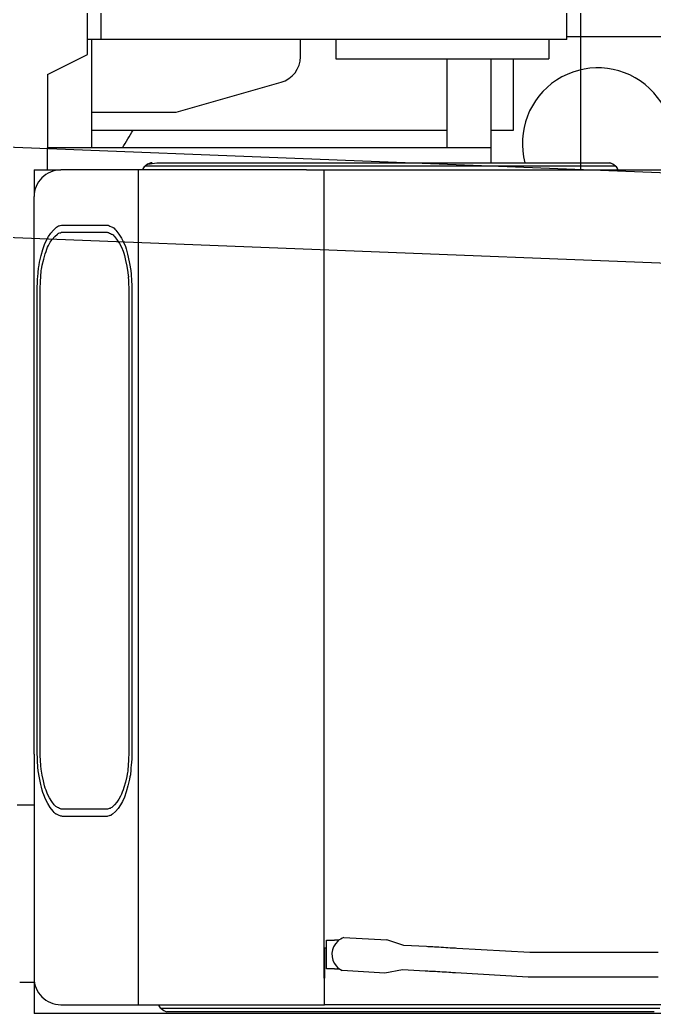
# Model space of a CAD drawing. Header units: millimetres. Extents: x -2078669 to -1085629, y -5987148 to 310365.
# Drawn here: x -1711680 to -1710965, y -2648076 to -2646956 of the extents above; entities that cross this region are included whole.
import ezdxf

# ---------------------------------------------------------------- set-up
doc = ezdxf.new("R2010")
doc.units = ezdxf.units.MM
doc.header["$LTSCALE"] = 500
for name, color, linetype, lineweight in [('D-BGD', 7, 'Continuous', 13), ('D-BYP-STR8', 5, 'Continuous', 25), ('D-BYP-STRB', 5, 'Continuous', 25)]:
    doc.layers.add(name, color=color, linetype=linetype, lineweight=lineweight)

# ---------------------------------------------------------------- blocks, each defined once
blk = doc.blocks.new('河川平面')
at = {"layer": 'D-BGD', "linetype": 'Continuous', "extrusion": (0.879845, 0.091136, 0.466441), "elevation": 1326280.5}
blk.add_lwpolyline([(-2950345.8, -283885.4), (-2934237.5, -284529.8), (-2917933.7, -285106.3)], dxfattribs=at)
at = {"layer": 'D-BGD', "linetype": 'Continuous', "extrusion": (0.995578, 0.086824, 0.035859), "elevation": 1362595.2}
blk.add_lwpolyline([(-2929395.8, 318894.4), (-2912662.9, 318294.1), (-2896354.4, 317783.7)], dxfattribs=at)
blk = doc.blocks.new('A$C4dcfe073')
at = {"layer": 'D-BYP-STRB', "linetype": 'Continuous'}
for p, q in [((5655.4, 3040.4), (5655.4, 1951.3)), ((5100, 2081), (5100, 2191)), ((5115, 2134), (5115, 2098)), ((5640, 2098), (5640, 2134)), ((5115, 2098), (5100, 2098)), ((5105, 1976), (5105, 2098)), ((5484, 2098), (5115, 2098)), ((5340, 2078.6), (5340, 2098)), ((5380, 2098), (5380, 2076)), ((5640, 2098), (5484, 2098)), ((5620, 2098), (5620, 2076)), ((5825, 2101), (5640, 2101)), ((5055, 2058.5), (5100, 2081)), ((5380, 2076), (5620, 2076)), ((5505, 2076), (5505, 1976)), ((5555, 1976), (5555, 2076)), ((5580, 1996), (5580, 2076)), ((5055, 2058.5), (5055, 1976)), ((5200, 2016), (5318.2, 2049.8)), ((5105, 2016), (5200, 2016)), ((4510, 1996.8), (10199.9, 1771.9)), ((5105, 1996), (5505, 1996)), ((5555, 1996), (5580, 1996)), ((5055, 1951), (5055, 1976)), ((5555, 1976), (5055, 1976)), ((5555, 1959.1), (5555, 1976)), ((5040, 1951), (5040, 1933)), ((5040, 1951), (5055, 1951)), ((5055, 1951), (5070, 1951)), ((5184.4, 1951), (5070, 1951)), ((5157.2, 1951), (5157.2, 1011)), ((5162.7, 1952.4), (5162.2, 1951)), ((5162.9, 1952.9), (5162.7, 1952.4)), ((5163.2, 1953.4), (5162.9, 1952.9)), ((5163.5, 1953.9), (5163.2, 1953.4)), ((5163.9, 1954.3), (5163.5, 1953.9)), ((5165, 1955.3), (5163.9, 1954.3)), ((5164, 1954.4), (5163.9, 1954.4)), ((5164.1, 1954.5), (5164, 1954.5)), ((5164, 1954.5), (5164, 1954.4)), ((5164.2, 1954.7), (5164.1, 1954.6)), ((5164.1, 1954.6), (5164.1, 1954.5)), ((5164.3, 1954.7), (5164.2, 1954.7)), ((5164.4, 1954.9), (5164.3, 1954.8)), ((5164.3, 1954.8), (5164.3, 1954.7)), ((5164.5, 1954.9), (5164.4, 1954.9)), ((5164.6, 1955), (5164.5, 1954.9)), ((5164.7, 1955.1), (5164.6, 1955)), ((5164.8, 1955.2), (5164.7, 1955.2)), ((5164.7, 1955.2), (5164.7, 1955.1)), ((5164.9, 1955.3), (5164.8, 1955.2)), ((5165, 1955.3), (5164.9, 1955.3)), ((5164.9, 1955.3), (5164.9, 1955.3)), ((5165.2, 1955.6), (5165, 1955.3)), ((5172.2, 1955.3), (5165, 1955.3)), ((5165.6, 1955.8), (5165.2, 1955.6)), ((5165.9, 1956.1), (5165.6, 1955.8)), ((5166.3, 1956.4), (5165.9, 1956.1)), ((5166.6, 1956.7), (5166.3, 1956.4)), ((5167, 1957), (5166.6, 1956.7)), ((5167.3, 1957.2), (5167, 1957)), ((5167.5, 1957.4), (5167.3, 1957.2)), ((5168, 1957.7), (5167.5, 1957.4)), ((5168, 1957.6), (5178.1, 1959.1)), ((5168, 1957.6), (5168, 1957.7)), ((5168, 1957.7), (5168, 1957.7)), ((5171.5, 1959.1), (5171.8, 1959.1)), ((5173, 1959.1), (5171.8, 1959.1)), ((5271.4, 1955.3), (5172.2, 1955.3)), ((5178.1, 1959.1), (5277.3, 1959.1)), ((5192.9, 1951), (5184.4, 1951)), ((5346.9, 1951), (5192.9, 1951)), ((5341.2, 1955.3), (5271.4, 1955.3)), ((5277.3, 1959.1), (5341.1, 1959.1)), ((5341.1, 1959.1), (5617.9, 1959.1)), ((5618, 1955.3), (5341.2, 1955.3)), ((5346.9, 1951), (5366.9, 1951)), ((5366.9, 1951), (5845.9, 1951)), ((5366.9, 1921), (5366.9, 1951)), ((5617.9, 1959.1), (5688.4, 1959.1)), ((5694.9, 1955.3), (5618, 1955.3)), ((5689.5, 1958.7), (5688.4, 1959.1)), ((5690.4, 1958.4), (5689.5, 1958.7)), ((5691.2, 1958), (5690.4, 1958.4)), ((5691.9, 1957.6), (5691.2, 1958)), ((5692.6, 1957.2), (5691.9, 1957.6)), ((5693.3, 1956.7), (5692.6, 1957.2)), ((5694.1, 1956.1), (5693.3, 1956.7)), ((5694.9, 1955.3), (5694.1, 1956.1)), ((5695.9, 1954.3), (5694.9, 1955.3)), ((5696.3, 1953.9), (5695.9, 1954.3)), ((5696.7, 1953.4), (5696.3, 1953.9)), ((5697, 1952.9), (5696.7, 1953.4)), ((5697.2, 1952.4), (5697, 1952.9)), ((5697.7, 1951), (5697.2, 1952.4)), ((5040, 1933), (5040, 1921.7)), ((5040, 1819), (5040, 1921)), ((5366.9, 1901), (5366.9, 1921)), ((4510, 1895.2), (9434.1, 1700.5)), ((5366.9, 1041), (5366.9, 1901)), ((5058.9, 1879.9), (5062, 1883.4)), ((5062, 1883.4), (5065.3, 1886.5)), ((5065.3, 1886.5), (5066.4, 1887.3)), ((5066.4, 1887.3), (5067.1, 1887.8)), ((5067.1, 1887.8), (5067.5, 1888)), ((5067.5, 1888), (5067.7, 1888)), ((5067.7, 1888), (5067.8, 1888)), ((5067.8, 1888), (5068, 1887.9)), ((5068, 1887.9), (5068.4, 1888)), ((5068.4, 1888), (5069.2, 1888.3)), ((5069.2, 1888.3), (5070.7, 1888.7)), ((5070.7, 1888.7), (5071.2, 1888.9)), ((5071.2, 1888.9), (5071.9, 1889)), ((5071.9, 1889), (5073.2, 1889)), ((5073.2, 1889), (5120.4, 1889)), ((5120.4, 1889), (5121.5, 1889)), ((5121.5, 1889), (5122.5, 1888.8)), ((5122.5, 1888.8), (5123.4, 1888.7)), ((5123.4, 1888.7), (5124.2, 1888.4)), ((5124.2, 1888.4), (5125.4, 1887.9)), ((5125.4, 1887.9), (5127, 1887.1)), ((5127, 1887.1), (5128.2, 1886.5)), ((5128.2, 1886.5), (5128.6, 1886.3)), ((5128.6, 1886.3), (5129, 1886.2)), ((5129, 1886.2), (5129.4, 1886)), ((5129.4, 1886), (5129.7, 1885.7)), ((5129.7, 1885.7), (5130.1, 1885.4)), ((5130.1, 1885.4), (5131, 1884.5)), ((5131, 1884.5), (5132.2, 1883.1)), ((5132.2, 1883.1), (5135.4, 1878.9)), ((5051.8, 1867.2), (5053.9, 1872.1)), ((5053.9, 1872.1), (5056.2, 1876.1)), ((5056.2, 1876.1), (5058.9, 1879.9)), ((5058.1, 1869.6), (5060.5, 1872.9)), ((5060.5, 1872.9), (5063.2, 1876)), ((5063.2, 1876), (5066.2, 1878.8)), ((5066.2, 1878.8), (5067.1, 1879.5)), ((5067.1, 1879.5), (5067.7, 1879.9)), ((5067.7, 1879.9), (5068.1, 1880.1)), ((5068.1, 1880.1), (5068.3, 1880.1)), ((5068.3, 1880.1), (5068.4, 1880.1)), ((5068.4, 1880.1), (5068.6, 1880)), ((5068.6, 1880), (5069, 1880.1)), ((5069, 1880.1), (5069.7, 1880.4)), ((5069.7, 1880.4), (5070.9, 1880.8)), ((5070.9, 1880.8), (5071.4, 1880.9)), ((5071.4, 1880.9), (5072, 1881)), ((5072, 1881), (5073.2, 1881)), ((5073.2, 1881), (5120.3, 1881)), ((5120.3, 1881), (5121.3, 1881)), ((5121.3, 1881), (5122.2, 1880.9)), ((5122.2, 1880.9), (5123, 1880.7)), ((5123, 1880.7), (5123.8, 1880.5)), ((5123.8, 1880.5), (5124.8, 1880)), ((5124.8, 1880), (5126.2, 1879.3)), ((5126.2, 1879.3), (5127.3, 1878.8)), ((5127.3, 1878.8), (5127.6, 1878.7)), ((5127.6, 1878.7), (5128.3, 1878.3)), ((5128.3, 1878.3), (5129, 1877.8)), ((5129, 1877.8), (5129.8, 1877)), ((5129.8, 1877), (5130.9, 1875.8)), ((5130.9, 1875.8), (5133.7, 1872.1)), ((5133.7, 1872.1), (5136.2, 1868.1)), ((5135.4, 1878.9), (5138.3, 1874.4)), ((5138.3, 1874.4), (5140.7, 1869.6)), ((5047.9, 1854.6), (5049.8, 1861.4)), ((5049.8, 1861.4), (5051.8, 1867.2)), ((5052.5, 1856.5), (5053.4, 1859.2)), ((5053.4, 1859.2), (5054.3, 1861.7)), ((5054.3, 1861.7), (5055.2, 1864)), ((5055.2, 1864), (5056.1, 1866)), ((5056.1, 1866), (5058.1, 1869.6)), ((5136.2, 1868.1), (5138.4, 1863.9)), ((5138.4, 1863.9), (5140.2, 1859.5)), ((5140.2, 1859.5), (5141, 1857.2)), ((5140.7, 1869.6), (5142.8, 1864.7)), ((5142.8, 1864.7), (5143.7, 1862.1)), ((5143.7, 1862.1), (5144.5, 1859.3)), ((5144.5, 1859.3), (5145.3, 1856.2)), ((5046.1, 1847.1), (5047.9, 1854.6)), ((5049.2, 1843.9), (5050.8, 1850.5)), ((5050.8, 1850.5), (5052.5, 1856.5)), ((5141, 1857.2), (5141.7, 1854.7)), ((5141.7, 1854.7), (5143.1, 1849.1)), ((5143.1, 1849.1), (5144.4, 1842.7)), ((5145.3, 1856.2), (5146.1, 1852.9)), ((5146.1, 1852.9), (5147.6, 1845.7)), ((5044.5, 1834.7), (5044.7, 1837.7)), ((5044.7, 1837.7), (5044.8, 1838.5)), ((5044.8, 1838.5), (5044.9, 1840.3)), ((5044.9, 1840.3), (5045.2, 1842)), ((5045.2, 1842), (5045.6, 1844.3)), ((5045.6, 1844.3), (5046.1, 1847.1)), ((5048, 1836.2), (5048.1, 1837.9)), ((5048.1, 1837.9), (5048.4, 1839.4)), ((5048.4, 1839.4), (5048.7, 1841.3)), ((5048.7, 1841.3), (5049.2, 1843.9)), ((5144.4, 1842.7), (5145.6, 1835.6)), ((5147.6, 1845.7), (5148.9, 1837.7)), ((5148.9, 1837.7), (5149.4, 1833.6)), ((5043.7, 1824), (5043.9, 1828.2)), ((5043.9, 1828.2), (5044.1, 1831)), ((5044.1, 1831), (5044.5, 1834.7)), ((5047.1, 1823.4), (5047.2, 1827.1)), ((5047.2, 1827.1), (5047.4, 1829.6)), ((5047.4, 1829.6), (5047.7, 1832.9)), ((5047.7, 1832.9), (5048, 1835.5)), ((5048, 1835.5), (5048, 1836.2)), ((5145.6, 1835.6), (5146.1, 1832)), ((5146.1, 1832), (5146.2, 1831)), ((5146.2, 1830.4), (5146.1, 1830)), ((5146.1, 1830), (5146.3, 1827.4)), ((5146.2, 1831), (5146.2, 1830.4)), ((5146.3, 1827.4), (5146.5, 1824.4)), ((5149.4, 1833.6), (5149.5, 1832.6)), ((5149.5, 1832.6), (5149.5, 1831.8)), ((5149.5, 1831.8), (5149.5, 1831.4)), ((5149.5, 1831.4), (5149.6, 1828.5)), ((5149.6, 1828.5), (5149.8, 1825.1)), ((5149.8, 1825.1), (5149.9, 1822.3)), ((5040, 1293), (5040, 1819)), ((5043.6, 1819), (5043.7, 1824)), ((5043.6, 1293), (5043.6, 1819)), ((5047, 1819), (5047.1, 1823.4)), ((5047, 1293), (5047, 1819)), ((5146.5, 1824.4), (5146.5, 1821.9)), ((5146.5, 1821.9), (5146.6, 1819)), ((5146.6, 1819), (5146.6, 1293)), ((5149.9, 1822.3), (5149.9, 1819)), ((5149.9, 1819), (5149.9, 1293)), ((5040, 1414), (5040, 1414)), ((5040, 1408), (5040, 1408)), ((5040, 1336.5), (5040, 1336.5)), ((5040, 1330.5), (5040, 1330.5)), ((5040, 1293), (5040, 1001)), ((5043.7, 1289.7), (5043.6, 1293)), ((5043.8, 1286.9), (5043.7, 1289.7)), ((5047, 1290.1), (5047, 1293)), ((5047.1, 1287.6), (5047, 1290.1)), ((5146.5, 1288.6), (5146.3, 1284.9)), ((5146.6, 1293), (5146.5, 1288.6)), ((5149.9, 1288), (5149.7, 1283.8)), ((5149.9, 1293), (5149.9, 1288)), ((5044, 1283.5), (5043.8, 1286.9)), ((5044.1, 1280.6), (5044, 1283.5)), ((5044.1, 1280.2), (5044.1, 1280.6)), ((5044.1, 1279.4), (5044.1, 1280.2)), ((5044.2, 1278.4), (5044.1, 1279.4)), ((5044.7, 1274.3), (5044.2, 1278.4)), ((5047.3, 1284.6), (5047.1, 1287.6)), ((5047.4, 1282), (5047.3, 1284.6)), ((5047.4, 1281.6), (5047.4, 1282)), ((5047.4, 1281), (5047.4, 1281.6)), ((5047.5, 1280), (5047.4, 1281)), ((5048, 1276.4), (5047.5, 1280)), ((5145.8, 1279.1), (5145.6, 1276.5)), ((5145.6, 1276.5), (5145.6, 1275.8)), ((5146.1, 1282.4), (5145.8, 1279.1)), ((5146.3, 1284.9), (5146.1, 1282.4)), ((5149.1, 1277.3), (5148.9, 1274.3)), ((5149.5, 1281), (5149.1, 1277.3)), ((5149.7, 1283.8), (5149.5, 1281)), ((5046, 1266.3), (5044.7, 1274.3)), ((5047.5, 1259.1), (5046, 1266.3)), ((5049.1, 1269.3), (5048, 1276.4)), ((5050.4, 1262.9), (5049.1, 1269.3)), ((5144.4, 1268.1), (5142.8, 1261.5)), ((5144.9, 1270.7), (5144.4, 1268.1)), ((5145.2, 1272.6), (5144.9, 1270.7)), ((5145.4, 1274.1), (5145.2, 1272.6)), ((5145.6, 1275.8), (5145.4, 1274.1)), ((5148, 1267.7), (5147.5, 1264.9)), ((5148.4, 1270), (5148, 1267.7)), ((5148.7, 1271.7), (5148.4, 1270)), ((5148.8, 1273.5), (5148.7, 1271.7)), ((5148.9, 1274.3), (5148.8, 1273.5)), ((5048.3, 1255.8), (5047.5, 1259.1)), ((5049.1, 1252.7), (5048.3, 1255.8)), ((5051.8, 1257.3), (5050.4, 1262.9)), ((5052.6, 1254.8), (5051.8, 1257.3)), ((5053.4, 1252.5), (5052.6, 1254.8)), ((5141.1, 1255.5), (5140.2, 1252.8)), ((5142.8, 1261.5), (5141.1, 1255.5)), ((5145.7, 1257.4), (5143.8, 1250.6)), ((5147.5, 1264.9), (5145.7, 1257.4)), ((5049.9, 1249.9), (5049.1, 1252.7)), ((5050.8, 1247.3), (5049.9, 1249.9)), ((5052.9, 1242.4), (5050.8, 1247.3)), ((5055.2, 1248.1), (5053.4, 1252.5)), ((5057.4, 1243.9), (5055.2, 1248.1)), ((5059.9, 1239.9), (5057.4, 1243.9)), ((5137.4, 1246), (5135.4, 1242.4)), ((5138.4, 1248), (5137.4, 1246)), ((5139.3, 1250.3), (5138.4, 1248)), ((5140.2, 1252.8), (5139.3, 1250.3)), ((5141.8, 1244.8), (5139.7, 1239.9)), ((5143.8, 1250.6), (5141.8, 1244.8)), ((5021, 1236), (5040, 1236)), ((5055.3, 1237.6), (5052.9, 1242.4)), ((5058.2, 1233), (5055.3, 1237.6)), ((5061.4, 1228.9), (5058.2, 1233)), ((5062.7, 1236.2), (5059.9, 1239.9)), ((5063.8, 1235), (5062.7, 1236.2)), ((5064.6, 1234.2), (5063.8, 1235)), ((5065.3, 1233.7), (5064.6, 1234.2)), ((5065.9, 1233.3), (5065.3, 1233.7)), ((5066.3, 1233.2), (5065.9, 1233.3)), ((5067.4, 1232.7), (5066.3, 1233.2)), ((5068.7, 1231.9), (5067.4, 1232.7)), ((5069.8, 1231.5), (5068.7, 1231.9)), ((5123.9, 1231.6), (5122.6, 1231.2)), ((5124.6, 1231.9), (5123.9, 1231.6)), ((5125, 1232), (5124.6, 1231.9)), ((5125.2, 1231.9), (5125, 1232)), ((5125.3, 1231.9), (5125.2, 1231.9)), ((5125.4, 1231.9), (5125.3, 1231.9)), ((5125.8, 1232.1), (5125.4, 1231.9)), ((5126.5, 1232.5), (5125.8, 1232.1)), ((5127.4, 1233.2), (5126.5, 1232.5)), ((5130.4, 1236), (5127.4, 1233.2)), ((5133.1, 1239), (5130.4, 1236)), ((5134.7, 1232.1), (5131.6, 1228.6)), ((5135.4, 1242.4), (5133.1, 1239)), ((5137.4, 1235.9), (5134.7, 1232.1)), ((5139.7, 1239.9), (5137.4, 1235.9)), ((5062.6, 1227.5), (5061.4, 1228.9)), ((5063.5, 1226.6), (5062.6, 1227.5)), ((5063.9, 1226.3), (5063.5, 1226.6)), ((5064.2, 1226), (5063.9, 1226.3)), ((5064.6, 1225.8), (5064.2, 1226)), ((5065, 1225.7), (5064.6, 1225.8)), ((5065.4, 1225.5), (5065, 1225.7)), ((5066.6, 1224.9), (5065.4, 1225.5)), ((5068.2, 1224.1), (5066.6, 1224.9)), ((5069.4, 1223.6), (5068.2, 1224.1)), ((5070.2, 1223.3), (5069.4, 1223.6)), ((5070.5, 1231.3), (5069.8, 1231.5)), ((5071.1, 1223.2), (5070.2, 1223.3)), ((5071.4, 1231.1), (5070.5, 1231.3)), ((5072.1, 1223), (5071.1, 1223.2)), ((5072.2, 1231), (5071.4, 1231.1)), ((5073.2, 1223), (5072.1, 1223)), ((5073.2, 1231), (5072.2, 1231)), ((5120.4, 1231), (5073.2, 1231)), ((5120.4, 1223), (5073.2, 1223)), ((5121.6, 1231), (5120.4, 1231)), ((5121.7, 1223), (5120.4, 1223)), ((5122.1, 1231.1), (5121.6, 1231)), ((5122.4, 1223.1), (5121.7, 1223)), ((5122.6, 1231.2), (5122.1, 1231.1)), ((5122.9, 1223.2), (5122.4, 1223.1)), ((5124.4, 1223.7), (5122.9, 1223.2)), ((5125.2, 1224), (5124.4, 1223.7)), ((5125.6, 1224.1), (5125.2, 1224)), ((5125.8, 1224), (5125.6, 1224.1)), ((5125.9, 1224), (5125.8, 1224)), ((5126.1, 1224), (5125.9, 1224)), ((5126.5, 1224.2), (5126.1, 1224)), ((5127.2, 1224.7), (5126.5, 1224.2)), ((5128.3, 1225.5), (5127.2, 1224.7)), ((5131.6, 1228.6), (5128.3, 1225.5)), ((5389, 1086.6), (5437.3, 1083.9)), ((5367, 1075), (5369.5, 1075)), ((5367, 1075), (5367, 1041)), ((5369.5, 1051.5), (5369.5, 1083.5)), ((5369.5, 1083.5), (5378.5, 1083.5)), ((5383.2, 1083.5), (5378.5, 1083.5)), ((5456.6, 1077.8), (5437.3, 1083.9)), ((5482.1, 1076.4), (5456.6, 1077.8)), ((5483.4, 1076.3), (5482.1, 1076.4)), ((5485, 1076.2), (5483.4, 1076.3)), ((5486.9, 1076.1), (5485, 1076.2)), ((5489, 1076), (5486.9, 1076.1)), ((5491.2, 1075.8), (5489, 1076)), ((5493.6, 1075.7), (5491.2, 1075.8)), ((5496, 1075.6), (5493.6, 1075.7)), ((5498.6, 1075.4), (5496, 1075.6)), ((5501.1, 1075.3), (5498.6, 1075.4)), ((5503.7, 1075.1), (5501.1, 1075.3)), ((5506.2, 1075), (5503.7, 1075.1)), ((5508.6, 1074.8), (5506.2, 1075)), ((5510.8, 1074.7), (5508.6, 1074.8)), ((5512.9, 1074.6), (5510.8, 1074.7)), ((5514.7, 1074.5), (5512.9, 1074.6)), ((5516.2, 1074.4), (5514.7, 1074.5)), ((5598.3, 1069.7), (5516.2, 1074.4)), ((5598.4, 1069.7), (5598.3, 1069.7)), ((5598.6, 1069.7), (5598.4, 1069.7)), ((5598.7, 1069.7), (5598.6, 1069.7)), ((5599, 1069.7), (5598.7, 1069.7)), ((5599.2, 1069.6), (5599, 1069.7)), ((5599.4, 1069.6), (5599.2, 1069.6)), ((5599.6, 1069.6), (5599.4, 1069.6)), ((5599.9, 1069.6), (5599.6, 1069.6)), ((5600.1, 1069.6), (5599.9, 1069.6)), ((5600.4, 1069.6), (5600.1, 1069.6)), ((5600.6, 1069.6), (5600.4, 1069.6)), ((5600.8, 1069.6), (5600.6, 1069.6)), ((5601, 1069.6), (5600.8, 1069.6)), ((5601.2, 1069.6), (5601, 1069.6)), ((5601.4, 1069.6), (5601.2, 1069.6)), ((5601.5, 1069.6), (5601.4, 1069.6)), ((5611.8, 1069.6), (5601.5, 1069.6)), ((5624.2, 1069.6), (5611.8, 1069.6)), ((5638.3, 1069.6), (5624.2, 1069.6)), ((5653.8, 1069.6), (5638.3, 1069.6)), ((5670.5, 1069.6), (5653.8, 1069.6)), ((5688, 1069.6), (5670.5, 1069.6)), ((5706.2, 1069.6), (5688, 1069.6)), ((5724.6, 1069.6), (5706.2, 1069.6)), ((5743, 1069.6), (5724.6, 1069.6)), ((5378.5, 1051.5), (5369.5, 1051.5)), ((5378.5, 1051.5), (5383.8, 1051.5)), ((5386.9, 1049.7), (5435.2, 1046.9)), ((5435.2, 1046.9), (5455.1, 1050.7)), ((5455.1, 1050.7), (5480.5, 1049.2)), ((5480.5, 1049.2), (5481.9, 1049.1)), ((5481.9, 1049.1), (5483.5, 1049)), ((5483.5, 1049), (5485.3, 1048.9)), ((5485.3, 1048.9), (5487.4, 1048.8)), ((5487.4, 1048.8), (5489.6, 1048.7)), ((5489.6, 1048.7), (5492, 1048.6)), ((5492, 1048.6), (5494.5, 1048.4)), ((5494.5, 1048.4), (5497, 1048.3)), ((5497, 1048.3), (5499.6, 1048.1)), ((5499.6, 1048.1), (5502.1, 1048)), ((5502.1, 1048), (5504.6, 1047.8)), ((5504.6, 1047.8), (5507, 1047.7)), ((5507, 1047.7), (5509.3, 1047.6)), ((5509.3, 1047.6), (5511.3, 1047.4)), ((5511.3, 1047.4), (5513.1, 1047.3)), ((5513.1, 1047.3), (5514.6, 1047.3)), ((5514.6, 1047.3), (5596.7, 1042.5)), ((5596.7, 1042.5), (5596.9, 1042.5)), ((5596.9, 1042.5), (5597.1, 1042.5)), ((5597.1, 1042.5), (5597.4, 1042.5)), ((5597.4, 1042.5), (5597.7, 1042.5)), ((5597.7, 1042.5), (5598, 1042.5)), ((5598, 1042.5), (5598.4, 1042.5)), ((5598.4, 1042.5), (5598.7, 1042.4)), ((5598.7, 1042.4), (5599.1, 1042.4)), ((5599.1, 1042.4), (5599.5, 1042.4)), ((5599.5, 1042.4), (5599.8, 1042.4)), ((5599.8, 1042.4), (5600.2, 1042.4)), ((5600.2, 1042.4), (5600.5, 1042.4)), ((5600.5, 1042.4), (5600.8, 1042.4)), ((5600.8, 1042.4), (5601.1, 1042.4)), ((5601.1, 1042.4), (5601.3, 1042.4)), ((5601.3, 1042.4), (5601.5, 1042.4)), ((5601.5, 1042.4), (5611.8, 1042.4)), ((5611.8, 1042.4), (5624.2, 1042.4)), ((5624.2, 1042.4), (5638.3, 1042.4)), ((5638.3, 1042.4), (5653.8, 1042.4)), ((5653.8, 1042.4), (5670.5, 1042.4)), ((5670.5, 1042.4), (5688, 1042.4)), ((5688, 1042.4), (5706.2, 1042.4)), ((5706.2, 1042.4), (5724.6, 1042.4)), ((5724.6, 1042.4), (5743, 1042.4)), ((5040, 1036), (5024, 1036)), ((5366.9, 1041), (5366.9, 1026.7)), ((5367, 1011), (5367, 1041)), ((5366.9, 1026.7), (5366.9, 1011)), ((5070, 1011), (5184.4, 1011)), ((5180.2, 1011), (5180.5, 1009.8)), ((5180.3, 1011), (5180.5, 1010.3)), ((5180.5, 1010.3), (5180.8, 1009.6)), ((5180.5, 1009.8), (5180.8, 1009.2)), ((5180.8, 1009.6), (5181, 1009.1)), ((5180.8, 1009.2), (5180.9, 1008.9)), ((5180.9, 1008.9), (5181, 1008.9)), ((5181, 1009.1), (5181.3, 1008.6)), ((5181, 1008.9), (5181.1, 1008.9)), ((5181.3, 1008.6), (5181.6, 1008.1)), ((5181.6, 1008.1), (5182, 1007.6)), ((5184.4, 1011), (5192.9, 1011)), ((5192.9, 1011), (5346.9, 1011)), ((5346.9, 1011), (5354.8, 1011)), ((5354.8, 1011), (5366.9, 1011)), ((5366.9, 1013.3), (5367, 1013.3)), ((5366.9, 1011), (5367, 1011)), ((5846.1, 1011), (5367, 1011)), ((5746, 1001), (5040, 1001)), ((5182, 1007.6), (5182.5, 1007.2)), ((5182.5, 1007.2), (5183, 1006.7)), ((5183, 1006.7), (5183.8, 1005.9)), ((5190.2, 1006.7), (5183, 1006.7)), ((5183.8, 1005.9), (5184.6, 1005.3)), ((5184.6, 1005.3), (5185.3, 1004.8)), ((5185.3, 1004.8), (5186, 1004.4)), ((5186, 1004.4), (5186.8, 1004)), ((5186.8, 1004), (5187.6, 1003.6)), ((5187.6, 1003.6), (5188.5, 1003.3)), ((5188.5, 1003.3), (5189.5, 1002.9)), ((5196.1, 1002.9), (5189.5, 1002.9)), ((5271.3, 1006.7), (5190.2, 1006.7)), ((5277.2, 1002.9), (5196.1, 1002.9)), ((5341.1, 1006.7), (5271.3, 1006.7)), ((5341.1, 1002.9), (5277.2, 1002.9)), ((5668, 1006.7), (5341.1, 1006.7)), ((5668, 1002.9), (5341.1, 1002.9)), ((5745, 1006.7), (5668, 1006.7)), ((5738.5, 1002.9), (5668, 1002.9))]:
    blk.add_line(p, q, dxfattribs=at)
for centre, radius, start, end in [((5310, 2078.6), 30, 285.9454, 0), ((5675, 1981), 85, 339.3327, 194.954), ((4300, 2496), 987.5, 328.2252, 329.5804), ((5070, 1921), 30, 89.9915, 180.012), ((5169.9, 1949.1), 8, 128.3284, 165.8454), ((5175.4, 1944.6), 15, 105.3637, 134.2615), ((5684.4, 1944.6), 15, 45.7385, 74.6363), ((5690, 1949.1), 8, 14.1543, 51.6716), ((5395.5, 1067.7), 20, 109.0408, 131.8795), ((5395.5, 1067.7), 20, 131.8795, 221.5387), ((5395.5, 1067.7), 20, 221.5387, 244.3775), ((5070, 1041), 30, 179.9881, 270.0083), ((5188, 1012.9), 8, 194.1557, 231.6716), ((5193.5, 1017.4), 15, 225.7385, 254.6363)]:
    blk.add_arc(centre, radius, start, end, dxfattribs=at)

msp = doc.modelspace()

# ---------------------------------------------------------------- linework, layer by layer
at = {"layer": 'D-BYP-STR8'}
msp.add_circle((-1712403.8, -2646580.4), 20000, dxfattribs=at)

# ---------------------------------------------------------------- block references
at = {"layer": 'D-BGD'}
msp.add_blockref('河川平面', (-3310965.8, 144500.2), dxfattribs=at)
at = {"layer": 'D-BYP-STR8'}
msp.add_blockref('A$C4dcfe073', (-1716703.8, -2649076.4), dxfattribs=at)

doc.saveas('drawing.dxf')
